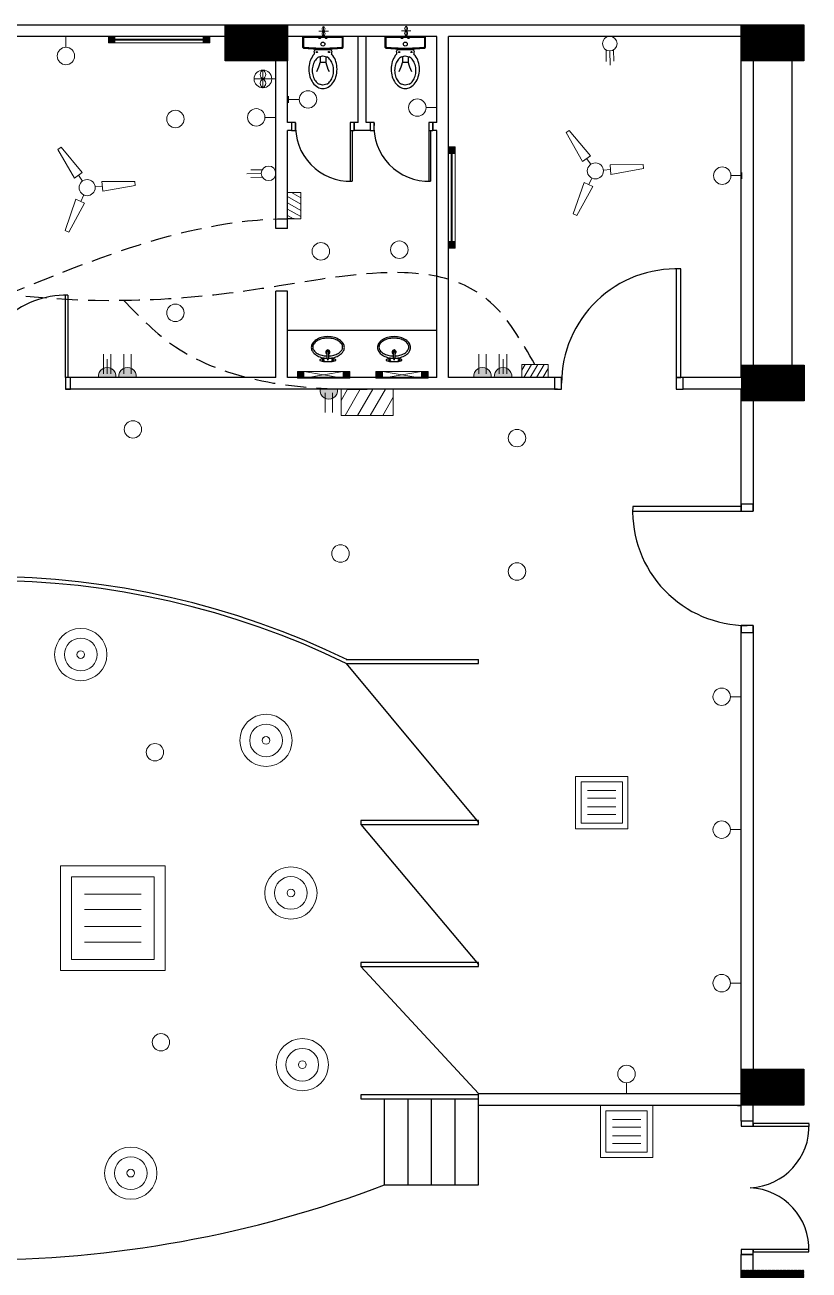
# Model space of a CAD drawing. Header units: inches. Extents: x 535 to 3103, y 2999 to 4393.
# Drawn here: x 2635.5 to 2875.3, y 4011.7 to 4392.8 of the extents above; entities that cross this region are included whole.
import ezdxf

# ---------------------------------------------------------------- set-up
doc = ezdxf.new("R2010")
doc.units = ezdxf.units.IN
doc.header["$MEASUREMENT"] = 0
doc.linetypes.add('HIDDEN', pattern=[9.525, 6.35, -3.175])
for name, color, linetype in [('ARQ-ALV', 3, 'Continuous'), ('Column', 6, 'Continuous'), ('Conduit', 11, 'Continuous'), ('Door', 130, 'Continuous'), ('Sofa Washroom', 8, 'Continuous'), ('Stage', 2, 'Continuous'), ('Stairs', 1, 'Continuous'), ('Wall', 3, 'Continuous'), ('Walls', 3, 'Continuous'), ('Washroom wall', 2, 'Continuous')]:
    doc.layers.add(name, color=color, linetype=linetype)
doc.layers.add('E. Fixture', color=6, linetype='Continuous', lineweight=20)
doc.layers.add('HATCH', color=251, linetype='Continuous', lineweight=5)
pattern_1 = [(45, (1045.01603, 21.92042), (-0.0883883476, 0.0883883476), [])]

# ---------------------------------------------------------------- blocks, each defined once
blk = doc.blocks.new('15PLAV01')
for points in [[(-12.2, 1.77, 0.142413), (-11.37, -1.08, 0.107169), (-8.62, -3.86, 0.078677), (-4.85, -5.55, 0.066056), (0.01, -6.19, 0.066056), (4.87, -5.55, 0.078677), (8.64, -3.86, 0.107169), (11.39, -1.08, 0.142413), (12.22, 1.77, 0.142413), (11.39, 4.62, 0.107169), (8.64, 7.4, 0.078677), (4.87, 9.09, 0.058254), (0.59, 9.72, 0.058254)], [(-0.57, 9.72, 0.058254), (-4.85, 9.09, 0.078677), (-8.62, 7.4, 0.107169), (-11.37, 4.62, 0.142413), (-12.2, 1.77)], [(0.54, 9.94, 0.016127), (2.42, 10.04, 0.028693), (4.14, 10.28, 0.063192), (5.65, 10.78, 0.287816), (5.85, 11.1, 0.287816), (5.65, 11.42, 0.063192), (4.14, 11.93, 0.028693), (2.42, 12.17, 0.020666), (0.01, 12.27, 0.020666), (-2.4, 12.17, 0.028693), (-4.12, 11.93, 0.063192), (-5.63, 11.42, 0.287816), (-5.83, 11.1, 0.287816)], [(-5.83, 11.1, 0.287816), (-5.63, 10.78, 0.063192), (-4.12, 10.28, 0.028693), (-2.4, 10.04, 0.016127), (-0.52, 9.94, 0.016127)], [(-10.92, 1.51, 0.152986), (-10.2, -0.8, 0.106898), (-7.69, -3.14, 0.074008), (-4.31, -4.53, 0.060597), (0.12, -5.07, 0.060597), (4.54, -4.53, 0.074008), (7.92, -3.14, 0.106898), (10.43, -0.8, 0.152986), (11.16, 1.51, 0.152986), (10.43, 3.83, 0.106898), (7.92, 6.16, 0.074008), (4.54, 7.55, 0.05164), (0.77, 8.08, 0.05164)], [(-0.76, 8.07, 0.048749), (-4.31, 7.55, 0.074008), (-7.69, 6.16, 0.106898), (-10.2, 3.83, 0.152986), (-10.92, 1.51)]]:
    blk.add_lwpolyline(points, format="xyb")
blk.add_lwpolyline([(0.01, 10.84, 0.272053), (-0.21, 10.72, 0.070491), (-0.54, 9.86, 0.032887), (-0.7, 8.86, 0.023829), (-0.77, 7.47, 0.023829), (-0.7, 6.09, 0.032887), (-0.54, 5.09, 0.070491), (-0.21, 4.23, 0.272053), (0.01, 4.1, 0.272053), (0.23, 4.23, 0.070491), (0.56, 5.09, 0.032887), (0.72, 6.09, 0.023829), (0.79, 7.47, 0.023829), (0.72, 8.86, 0.032887), (0.56, 9.86, 0.070491), (0.23, 10.72, 0.272053)], format="xyb", close=True)
for centre in [(-3.57, 11.12), (3.25, 11.12)]:
    blk.add_circle(centre, 0.583)
for radius, start, end in [(1.51, 119.12506, 60.33404), (1.3, 123.61277, 55.736)]:
    blk.add_arc((0, 5.14), radius, start, end)
blk = doc.blocks.new('S')
at = {"layer": 'E. Fixture'}
for p, q in [((27102.47, -3564.52), (27101.37, -3580.67)), ((27104.44, -3564.49), (27102.47, -3564.52)), ((27104.44, -3564.49), (27106.12, -3580.63)), ((27106.12, -3580.63), (27101.37, -3580.67)), ((27103.45, -3584.14), (27103.45, -3580.66)), ((27082.54, -3599.02), (27095.82, -3589.69)), ((27095.82, -3589.69), (27098.17, -3593.81)), ((27100.04, -3590.05), (27097.02, -3591.79)), ((27106.86, -3590.05), (27109.88, -3591.79)), ((27111.08, -3589.69), (27108.73, -3593.81)), ((27124.36, -3599.02), (27111.08, -3589.69)), ((27083.52, -3600.72), (27098.17, -3593.81)), ((27123.38, -3600.72), (27108.73, -3593.81)), ((27082.54, -3599.02), (27083.52, -3600.72)), ((27124.36, -3599.02), (27123.38, -3600.72))]:
    blk.add_line(p, q, dxfattribs=at)
blk.add_circle((27103.45, -3588.08), 3.94, dxfattribs=at)
blk = doc.blocks.new('tu')
at = {"layer": 'E. Fixture'}
for p, q in [((27121.06, -3634.35), (27118.26, -3634.35)), ((27133.2, -3634.35), (27121.2, -3634.35)), ((27127.2, -3640.35), (27127.2, -3628.35))]:
    blk.add_line(p, q, dxfattribs=at)
blk.add_circle((27127.2, -3634.35), 6, dxfattribs=at)
for centre, start, end in [((27128.7, -3631.35), 116.56402, 243.43598), ((27128.7, -3637.35), 116.56402, 243.43598), ((27125.7, -3631.35), 296.56402, 63.43598), ((27125.7, -3637.35), 296.56402, 63.43598)]:
    blk.add_arc(centre, 3.35, start, end, dxfattribs=at)
blk = doc.blocks.new('14')
at = {"layer": 'E. Fixture'}
for p, q in [((26234, -3909.1), (26234, -3891.1)), ((26225, -3900.1), (26243, -3900.1))]:
    blk.add_line(p, q, dxfattribs=at)
for centre, start, end in [((26229.5, -3902.4), 26.564, 153.436), ((26229.5, -3897.9), 206.564, 333.436), ((26238.5, -3902.4), 26.564, 153.436), ((26238.5, -3897.9), 206.564, 333.436)]:
    blk.add_arc(centre, 5.03, start, end, dxfattribs=at)
blk = doc.blocks.new('oo')
at = {"layer": 'E. Fixture', "lineweight": 15}
for p, q in [((755.23, 589.1), (809.18, 589.1)), ((755.23, 589.03), (809.18, 589.03)), ((755.23, 588.97), (809.18, 588.97)), ((755.23, 588.9), (809.18, 588.9)), ((755.23, 588.77), (809.18, 588.77)), ((755.23, 588.63), (809.18, 588.63)), ((755.23, 588.57), (809.18, 588.57)), ((755.23, 588.5), (809.18, 588.5)), ((755.23, 588.43), (809.18, 588.43)), ((755.23, 588.43), (809.18, 588.43))]:
    blk.add_line(p, q, dxfattribs=at)
at = {"layer": 'E. Fixture', "color": 5, "lineweight": 15}
blk.add_lwpolyline([(751.23, 590.77), (813.18, 590.77), (813.18, 586.76), (751.23, 586.76), (751.23, 590.77)], dxfattribs=at)
at = {"layer": 'HATCH', "lineweight": 15}
for points in [[(751.23, 590.77), (755.23, 590.77), (755.23, 586.76), (751.23, 586.76)], [(751.56, 590.43), (754.89, 590.43), (754.89, 587.1), (751.56, 587.1)], [(751.89, 590.1), (754.56, 590.1), (754.56, 587.43), (751.89, 587.43)], [(752.23, 589.77), (754.23, 589.77), (754.23, 587.76), (752.23, 587.76)], [(752.56, 589.43), (753.89, 589.43), (753.89, 588.1), (752.56, 588.1)], [(752.89, 589.1), (753.56, 589.1), (753.56, 588.43), (752.89, 588.43)], [(813.18, 590.77), (809.18, 590.77), (809.18, 586.76), (813.18, 586.76)], [(812.85, 590.43), (809.51, 590.43), (809.51, 587.1), (812.85, 587.1)], [(812.52, 590.1), (809.85, 590.1), (809.85, 587.43), (812.52, 587.43)], [(812.18, 589.77), (810.18, 589.77), (810.18, 587.76), (812.18, 587.76)], [(811.85, 589.43), (810.52, 589.43), (810.52, 588.1), (811.85, 588.1)], [(811.52, 589.1), (810.85, 589.1), (810.85, 588.43), (811.52, 588.43)]]:
    blk.add_lwpolyline(points, close=True, dxfattribs=at)
blk = doc.blocks.new('05')
at = {"layer": 'E. Fixture'}
blk.add_hatch(color=256, dxfattribs=at).paths.add_polyline_path([(27124.32, -3822.56), (27124.32, -3814.56, 1.138442)])
for p, q in [((27122.65, -3816.83), (27113.67, -3816.83)), ((27122.65, -3818.56), (27115.97, -3818.56)), ((27124.32, -3822.56), (27124.32, -3814.56)), ((27122.65, -3820.28), (27113.67, -3820.28))]:
    blk.add_line(p, q, dxfattribs=at)
blk.add_arc((27123.8, -3818.56), 4.03, 82.5917, 277.4083, dxfattribs=at)
blk = doc.blocks.new('10')
at = {"layer": 'E. Fixture'}
blk.add_hatch(color=256, dxfattribs=at).paths.add_polyline_path([(27132.13, -3831.38), (27132.13, -3823.38, 1.138442)])
for p, q in [((27132.13, -3831.38), (27132.13, -3823.38)), ((27130.46, -3825.65), (27121.48, -3825.65)), ((27130.46, -3829.1), (27121.48, -3829.1))]:
    blk.add_line(p, q, dxfattribs=at)
blk.add_arc((27131.61, -3827.38), 4.03, 82.5917, 277.4083, dxfattribs=at)
blk = doc.blocks.new('69582')
at = {"layer": 'HATCH'}
for p, q in [((1428.68, -3959.17), (1452.68, -3959.17)), ((1428.68, -3983.17), (1428.68, -3959.17)), ((1452.68, -3959.17), (1452.68, -3983.17)), ((1431.18, -3961.67), (1450.18, -3961.67)), ((1431.18, -3980.67), (1431.18, -3961.67)), ((1450.18, -3961.67), (1450.18, -3980.67)), ((1450.18, -3980.67), (1431.18, -3980.67)), ((1452.68, -3983.17), (1428.68, -3983.17))]:
    blk.add_line(p, q, dxfattribs=at)
blk = doc.blocks.new('L4')
at = {"layer": 'E. Fixture'}
for radius in [8, 8, 5, 1.17]:
    blk.add_circle((39232.56, 28184.17), radius, dxfattribs=at)

msp = doc.modelspace()

# ---------------------------------------------------------------- hatches: boundary and pattern name
at = {"layer": 'Column'}
h = msp.add_hatch(dxfattribs=at)
h.set_pattern_fill('ANSI31', color=256)
h.set_pattern_definition(pattern_1)
h.paths.add_polyline_path([(2385.03, 4381.82), (2385.03, 4392.81), (2365.87, 4392.81), (2365.87, 4381.82)])
h.paths.add_polyline_path([(2385.03, 4277.36), (2385.03, 4288.35), (2365.87, 4288.35), (2365.87, 4277.36)])
h.paths.add_polyline_path([(2854.61, 4392.81), (2854.61, 4389.3), (2854.62, 4389.3), (2854.62, 4381.82), (2873.76, 4381.82), (2873.76, 4392.81)])
h.paths.add_polyline_path([(2854.74, 4288.71), (2854.74, 4277.72), (2873.89, 4277.72), (2873.89, 4288.71)])
h.paths.add_polyline_path([(2854.64, 4011.67), (2854.64, 4000.69), (2873.79, 4000.69), (2873.79, 4011.67)])
h.paths.add_polyline_path([(2854.62, 4073.15), (2854.62, 4062.16), (2873.77, 4062.16), (2873.77, 4073.15)])
h.paths.add_polyline_path([(2873.94, 3759.5), (2854.79, 3759.5), (2854.79, 3748.52), (2873.94, 3748.52)])
h.paths.add_polyline_path([(2873.76, 3558.15), (2854.62, 3558.15), (2854.62, 3550.74), (2854.6, 3547.16), (2873.76, 3547.16)])
h.paths.add_polyline_path([(2792.75, 3557.97), (2773.59, 3557.97), (2773.59, 3546.99), (2792.75, 3546.99)])
h.paths.add_polyline_path([(2694.18, 3557.97), (2675.03, 3557.97), (2675.03, 3546.99), (2694.18, 3546.99)])
h.paths.add_polyline_path([(2564.59, 3557.97), (2545.44, 3557.97), (2545.44, 3546.99), (2564.59, 3546.99)])
h.paths.add_polyline_path([(2466.2, 3547.14), (2466.2, 3550.74), (2466.25, 3558.13), (2447.09, 3558.13), (2447.09, 3547.14)])
h.paths.add_polyline_path([(2385.03, 3546.99), (2385.03, 3557.97), (2365.87, 3557.97), (2365.87, 3546.99)])
h.paths.add_polyline_path([(2365.94, 3748.52), (2385.04, 3748.52), (2385.04, 3759.5), (2365.94, 3759.5)])
h.paths.add_polyline_path([(2365.9, 4000.69), (2385.04, 4000.69), (2385.04, 4011.67), (2375.47, 4011.67), (2365.9, 4011.66)])
h.paths.add_polyline_path([(2385.03, 4062.16), (2385.03, 4073.15), (2365.88, 4073.15), (2365.88, 4062.16)])
h = msp.add_hatch(dxfattribs=at)
h.set_pattern_fill('ANSI31', color=256)
h.set_pattern_definition(pattern_1)
h.paths.add_polyline_path([(2543.01, 4392.81), (2523.86, 4392.81), (2523.86, 4381.82), (2543.01, 4381.82)])
h.paths.add_polyline_path([(2715.83, 4392.81), (2696.67, 4392.81), (2696.67, 4381.82), (2715.83, 4381.82)])
at = {"layer": 'E. Fixture', "lineweight": 5}
h = msp.add_hatch(dxfattribs=at)
h.set_pattern_fill('ANSI31', color=256, scale=13.334456, angle=105, style=0)
h.set_pattern_definition([(150, (-999.317, -31082.2761), (-0.8334035, -1.44349721), [])])
h.paths.add_polyline_path([(2719.83, 4333.5), (2719.83, 4341.5), (2715.83, 4341.5), (2715.83, 4333.5)])
h = msp.add_hatch(dxfattribs=at)
h.set_pattern_fill('ANSI31', color=256, scale=13.334456, angle=15, style=0)
h.set_pattern_definition([(60, (-32628.2761, 8004.0426), (-1.44349721, 0.8334035), [])])
h.paths.add_polyline_path([(2787.5, 4284.9), (2795.5, 4284.9), (2795.5, 4288.9), (2787.5, 4288.9)])
h = msp.add_hatch(dxfattribs=at)
h.set_pattern_fill('ANSI31', color=256, scale=26.668912, angle=15, style=0)
h.set_pattern_definition([(60, (-68099.3964, 11711.5872), (-2.88699442, 1.666807), [])])
h.paths.add_polyline_path([(2732.16, 4273.3), (2748.16, 4273.3), (2748.16, 4281.3), (2732.16, 4281.3)])

# ---------------------------------------------------------------- linework, layer by layer
at = {"layer": 'ARQ-ALV'}
msp.add_line((2836.82, 4281.3), (2836.82, 4284.9), dxfattribs=at)
at = {"layer": 'Column'}
for points in [[(2696.67, 4392.81), (2715.83, 4392.81), (2715.83, 4381.82), (2696.67, 4381.82)], [(2854.61, 4392.81), (2873.76, 4392.81), (2873.76, 4381.82), (2854.61, 4381.82)], [(2854.74, 4288.71), (2873.89, 4288.71), (2873.89, 4277.72), (2854.74, 4277.72)], [(2854.62, 4073.15), (2873.77, 4073.15), (2873.77, 4062.16), (2854.62, 4062.16)]]:
    msp.add_lwpolyline(points, close=True, dxfattribs=at)
at = {"layer": 'Conduit', "linetype": 'HIDDEN'}
for points in [[(2791.5, 4288.9), (2777.91, 4307.89), (2702.73, 4311.3), (2565.73, 4325.14), (2454.44, 4374.57)], [(2585, 4292.9), (2620.71, 4306.53), (2715.83, 4333.5), (2717.83, 4333.5)], [(2665.74, 4308.41), (2680.04, 4295.29), (2735.16, 4281.3), (2740.16, 4281.3)]]:
    msp.add_spline(points, degree=3, dxfattribs=at)
at = {"layer": 'Door'}
for p, q in [((2734.98, 4360.46), (2734.98, 4344.93)), ((2735.53, 4360.41), (2735.53, 4344.94)), ((2758.98, 4360.46), (2758.98, 4344.93)), ((2759.53, 4360.41), (2759.53, 4344.94))]:
    msp.add_line(p, q, dxfattribs=at)
for points in [[(2718.27, 4362.94), (2717.03, 4362.94), (2717.03, 4360.5), (2718.27, 4360.5)], [(2736.23, 4362.9), (2734.98, 4362.9), (2734.98, 4360.46), (2736.23, 4360.46)], [(2742.27, 4362.94), (2741.03, 4362.94), (2741.03, 4360.5), (2742.27, 4360.5)], [(2760.23, 4362.9), (2758.98, 4362.9), (2758.98, 4360.46), (2760.23, 4360.46)], [(2649.39, 4284.88), (2647.87, 4284.88), (2647.87, 4281.28), (2649.39, 4281.28)], [(2799.64, 4284.9), (2797.49, 4284.9), (2797.49, 4281.3), (2799.64, 4281.3)], [(2836.82, 4284.9), (2834.68, 4284.9), (2834.68, 4281.3), (2836.82, 4281.3)], [(2854.61, 4246.15), (2854.61, 4244.01), (2858.22, 4244.01), (2858.22, 4246.15)], [(2854.61, 4208.97), (2854.61, 4206.82), (2858.22, 4206.82), (2858.22, 4208.97)], [(2858.22, 4055.77), (2858.22, 4057.3), (2854.62, 4057.3), (2854.62, 4055.77)], [(2854.62, 4057.3), (2854.62, 4055.77), (2858.22, 4055.77), (2858.22, 4057.3)], [(2858.22, 4016.48), (2858.22, 4018.01), (2854.62, 4018.01), (2854.62, 4016.48)], [(2854.62, 4018.01), (2854.62, 4016.48), (2858.22, 4016.48), (2858.22, 4018.01)]]:
    msp.add_lwpolyline(points, close=True, dxfattribs=at)
for points in [[(2834.68, 4318.14), (2834.68, 4284.9), (2836.1, 4284.9), (2836.1, 4318.11)], [(2648.63, 4310.07), (2648.63, 4284.88), (2647.87, 4284.88), (2647.87, 4310.08)], [(2821.37, 4244.01), (2854.61, 4244.01), (2854.61, 4245.43), (2821.4, 4245.43)], [(2875.33, 4056.5), (2858.22, 4056.5), (2858.22, 4055.77), (2875.35, 4055.77)], [(2875.3, 4018.01), (2858.22, 4018.01), (2858.22, 4017.28), (2875.29, 4017.28)]]:
    msp.add_lwpolyline(points, dxfattribs=at)
for centre, radius, start, end in [((2734.98, 4361.68), 16.75, 175.9618, 271.893), ((2758.98, 4361.68), 16.75, 175.9618, 271.893), ((2834.68, 4283.1), 35.04, 87.6709, 180), ((2647.87, 4283.08), 27, 88.3842, 180), ((2856.41, 4244.01), 35.04, 177.6709, 270), ((2856.42, 4055.77), 18.93, 272.8693, 2.189), ((2856.42, 4018.01), 18.88, 357.8055, 87.1235)]:
    msp.add_arc(centre, radius, start, end, dxfattribs=at)
at = {"layer": 'E. Fixture', "lineweight": 5}
for p, q in [((2649.01, 4389.3), (2646.99, 4389.3)), ((2648, 4385.96), (2648, 4389.3)), ((2813.25, 4385.12), (2813.31, 4381.63)), ((2814.4, 4384.84), (2814.49, 4380.44)), ((2815.55, 4385.16), (2815.61, 4381.67)), ((2716.06, 4371.01), (2716.06, 4368.99)), ((2719.39, 4370), (2716.06, 4370)), ((2761.5, 4366.49), (2761.5, 4368.51)), ((2708.89, 4364.5), (2712.23, 4364.5)), ((2712.23, 4363.49), (2712.23, 4365.51)), ((2758.17, 4367.5), (2761.5, 4367.5)), ((2707.77, 4347.33), (2703.37, 4347.25)), ((2708.05, 4348.49), (2704.56, 4348.42)), ((2708.09, 4346.19), (2704.6, 4346.12)), ((2851.45, 4346.67), (2854.78, 4346.67)), ((2854.78, 4345.66), (2854.78, 4347.68)), ((2720.83, 4284.73), (2732.83, 4286.73)), ((2720.83, 4286.73), (2732.83, 4284.73)), ((2744.83, 4284.73), (2756.83, 4286.73)), ((2744.83, 4286.73), (2756.83, 4284.73)), ((2851.28, 4187.17), (2854.62, 4187.17)), ((2854.62, 4188.18), (2854.62, 4186.16)), ((2807.58, 4158.43), (2816.25, 4158.43)), ((2807.58, 4158.43), (2816.25, 4158.43)), ((2807.58, 4156.11), (2816.25, 4156.11)), ((2807.58, 4156.11), (2816.25, 4156.11)), ((2807.58, 4153.49), (2816.25, 4153.49)), ((2807.58, 4153.49), (2816.25, 4153.49)), ((2807.58, 4151.12), (2816.25, 4151.12)), ((2807.58, 4151.12), (2816.25, 4151.12)), ((2854.62, 4147.51), (2854.62, 4145.49)), ((2851.28, 4146.5), (2854.62, 4146.5)), ((2653.67, 4126.71), (2671.01, 4126.71)), ((2653.67, 4126.71), (2671.01, 4126.71)), ((2653.67, 4122.06), (2671.01, 4122.06)), ((2653.67, 4122.06), (2671.01, 4122.06)), ((2653.67, 4116.83), (2671.01, 4116.83)), ((2653.67, 4116.83), (2671.01, 4116.83)), ((2653.67, 4112.08), (2671.01, 4112.08)), ((2653.67, 4112.08), (2671.01, 4112.08)), ((2851.28, 4099.5), (2854.62, 4099.5)), ((2854.62, 4100.51), (2854.62, 4098.49)), ((2819.5, 4069.03), (2819.5, 4065.7)), ((2818.49, 4065.7), (2820.51, 4065.7)), ((2815.19, 4057.75), (2823.86, 4057.75)), ((2815.19, 4057.75), (2823.86, 4057.75)), ((2815.19, 4055.43), (2823.86, 4055.43)), ((2815.19, 4055.43), (2823.86, 4055.43)), ((2815.19, 4052.81), (2823.86, 4052.81)), ((2815.19, 4052.81), (2823.86, 4052.81)), ((2815.19, 4050.44), (2823.86, 4050.44)), ((2815.19, 4050.44), (2823.86, 4050.44))]:
    msp.add_line(p, q, dxfattribs=at)
for points in [[(2715.83, 4333.5), (2715.83, 4341.5), (2719.83, 4341.5), (2719.83, 4333.5)], [(2787.5, 4288.9), (2795.5, 4288.9), (2795.5, 4284.9), (2787.5, 4284.9)], [(2732.16, 4281.3), (2748.16, 4281.3), (2748.16, 4273.3), (2732.16, 4273.3)]]:
    msp.add_lwpolyline(points, close=True, dxfattribs=at)
at = {"layer": 'E. Fixture', "color": 252, "lineweight": 5}
for points in [[(2718.83, 4286.73), (2720.83, 4286.73), (2720.83, 4284.73), (2718.83, 4284.73)], [(2719, 4286.56), (2720.67, 4286.56), (2720.67, 4284.9), (2719, 4284.9)], [(2719.17, 4286.4), (2720.5, 4286.4), (2720.5, 4285.06), (2719.17, 4285.06)], [(2719.33, 4286.23), (2720.33, 4286.23), (2720.33, 4285.23), (2719.33, 4285.23)], [(2719.5, 4286.06), (2720.17, 4286.06), (2720.17, 4285.4), (2719.5, 4285.4)], [(2719.67, 4285.9), (2720, 4285.9), (2720, 4285.56), (2719.67, 4285.56)], [(2734.83, 4286.73), (2732.83, 4286.73), (2732.83, 4284.73), (2734.83, 4284.73)], [(2734.67, 4286.56), (2733, 4286.56), (2733, 4284.9), (2734.67, 4284.9)], [(2734.5, 4286.4), (2733.17, 4286.4), (2733.17, 4285.06), (2734.5, 4285.06)], [(2734.33, 4286.23), (2733.33, 4286.23), (2733.33, 4285.23), (2734.33, 4285.23)], [(2734.17, 4286.06), (2733.5, 4286.06), (2733.5, 4285.4), (2734.17, 4285.4)], [(2734, 4285.9), (2733.67, 4285.9), (2733.67, 4285.56), (2734, 4285.56)], [(2742.83, 4286.73), (2744.83, 4286.73), (2744.83, 4284.73), (2742.83, 4284.73)], [(2743, 4286.56), (2744.67, 4286.56), (2744.67, 4284.9), (2743, 4284.9)], [(2743.17, 4286.4), (2744.5, 4286.4), (2744.5, 4285.06), (2743.17, 4285.06)], [(2743.33, 4286.23), (2744.33, 4286.23), (2744.33, 4285.23), (2743.33, 4285.23)], [(2743.5, 4286.06), (2744.17, 4286.06), (2744.17, 4285.4), (2743.5, 4285.4)], [(2743.67, 4285.9), (2744, 4285.9), (2744, 4285.56), (2743.67, 4285.56)], [(2758.83, 4286.73), (2756.83, 4286.73), (2756.83, 4284.73), (2758.83, 4284.73)], [(2758.67, 4286.56), (2757, 4286.56), (2757, 4284.9), (2758.67, 4284.9)], [(2758.5, 4286.4), (2757.17, 4286.4), (2757.17, 4285.06), (2758.5, 4285.06)], [(2758.33, 4286.23), (2757.33, 4286.23), (2757.33, 4285.23), (2758.33, 4285.23)], [(2758.17, 4286.06), (2757.5, 4286.06), (2757.5, 4285.4), (2758.17, 4285.4)], [(2758, 4285.9), (2757.67, 4285.9), (2757.67, 4285.56), (2758, 4285.56)]]:
    msp.add_lwpolyline(points, close=True, dxfattribs=at)
for points in [[(2718.83, 4286.73), (2734.83, 4286.73), (2734.83, 4284.73), (2718.83, 4284.73), (2718.83, 4286.73)], [(2742.83, 4286.73), (2758.83, 4286.73), (2758.83, 4284.73), (2742.83, 4284.73), (2742.83, 4286.73)]]:
    msp.add_lwpolyline(points, dxfattribs=at)
at = {"layer": 'E. Fixture', "lineweight": 5}
for centre, radius in [((2814.36, 4387.07), 2.23), ((2648, 4383.3), 2.67), ((2722.06, 4370), 2.67), ((2755.5, 4367.5), 2.67), ((2681.5, 4364), 2.67), ((2706.23, 4364.5), 2.67), ((2710, 4347.37), 2.23), ((2848.78, 4346.67), 2.67), ((2726, 4323.5), 2.67), ((2750, 4324), 2.67), ((2681.5, 4304.67), 2.67), ((2668.5, 4269), 2.67), ((2786, 4266.33), 2.67), ((2732, 4231), 2.67), ((2786, 4225.5), 2.67), ((2848.62, 4187.17), 2.67), ((2675.23, 4170.19), 2.67), ((2848.62, 4146.5), 2.67), ((2848.62, 4099.5), 2.67), ((2677.07, 4081.42), 2.67), ((2819.5, 4071.7), 2.67)]:
    msp.add_circle(centre, radius, dxfattribs=at)
at = {"layer": 'Sofa Washroom'}
for p, q in [((2720.51, 4389.3), (2725.35, 4389.3)), ((2720.51, 4385.91), (2720.51, 4389.3)), ((2720.76, 4389.04), (2725.2, 4389.04)), ((2720.76, 4386.09), (2720.76, 4389.04)), ((2721.11, 4389.3), (2721.11, 4389.04)), ((2721.59, 4389.3), (2721.59, 4389.04)), ((2723.99, 4389.3), (2723.99, 4389.04)), ((2724.47, 4389.3), (2724.47, 4389.04)), ((2725.2, 4389.04), (2725.4, 4388.7)), ((2725.35, 4389.3), (2725.56, 4388.95)), ((2725.4, 4388.7), (2725.84, 4388.7)), ((2725.56, 4388.95), (2725.69, 4388.95)), ((2725.69, 4388.95), (2725.9, 4389.3)), ((2725.84, 4388.7), (2726.05, 4389.04)), ((2725.9, 4389.3), (2727.36, 4389.3)), ((2726.05, 4389.04), (2727.21, 4389.04)), ((2727.21, 4389.04), (2727.41, 4388.7)), ((2727.36, 4389.3), (2727.57, 4388.95)), ((2727.41, 4388.7), (2727.85, 4388.7)), ((2727.57, 4388.95), (2727.69, 4388.95)), ((2727.69, 4388.95), (2727.9, 4389.3)), ((2727.85, 4388.7), (2728.06, 4389.04)), ((2727.9, 4389.3), (2732.75, 4389.3)), ((2728.06, 4389.04), (2732.49, 4389.04)), ((2728.79, 4389.3), (2728.79, 4389.04)), ((2729.27, 4389.3), (2729.27, 4389.04)), ((2731.67, 4389.3), (2731.67, 4389.04)), ((2732.15, 4389.3), (2732.15, 4389.04)), ((2732.49, 4389.04), (2732.49, 4386.09)), ((2732.75, 4389.3), (2732.75, 4385.91)), ((2745.71, 4389.3), (2750.55, 4389.3)), ((2745.71, 4385.91), (2745.71, 4389.3)), ((2745.96, 4389.04), (2750.4, 4389.04)), ((2745.96, 4386.09), (2745.96, 4389.04)), ((2746.31, 4389.3), (2746.31, 4389.04)), ((2746.79, 4389.3), (2746.79, 4389.04)), ((2749.19, 4389.3), (2749.19, 4389.04)), ((2749.67, 4389.3), (2749.67, 4389.04)), ((2750.4, 4389.04), (2750.6, 4388.7)), ((2750.55, 4389.3), (2750.76, 4388.95)), ((2750.6, 4388.7), (2751.04, 4388.7)), ((2750.76, 4388.95), (2750.89, 4388.95)), ((2750.89, 4388.95), (2751.1, 4389.3)), ((2751.04, 4388.7), (2751.25, 4389.04)), ((2751.1, 4389.3), (2752.56, 4389.3)), ((2751.25, 4389.04), (2752.41, 4389.04)), ((2752.41, 4389.04), (2752.61, 4388.7)), ((2752.56, 4389.3), (2752.77, 4388.95)), ((2752.61, 4388.7), (2753.05, 4388.7)), ((2752.77, 4388.95), (2752.89, 4388.95)), ((2752.89, 4388.95), (2753.1, 4389.3)), ((2753.05, 4388.7), (2753.26, 4389.04)), ((2753.1, 4389.3), (2757.95, 4389.3)), ((2753.26, 4389.04), (2757.69, 4389.04)), ((2753.99, 4389.3), (2753.99, 4389.04)), ((2754.47, 4389.3), (2754.47, 4389.04)), ((2756.87, 4389.3), (2756.87, 4389.04)), ((2757.35, 4389.3), (2757.35, 4389.04)), ((2757.69, 4389.04), (2757.69, 4386.09)), ((2757.95, 4389.3), (2757.95, 4385.91)), ((2729.07, 4385.13), (2724.18, 4385.13)), ((2725.43, 4383.04), (2726.62, 4383.36)), ((2725.74, 4383.12), (2725.74, 4381.34)), ((2726.63, 4385.46), (2725.98, 4385.46)), ((2725.98, 4385.46), (2725.98, 4385.41)), ((2725.98, 4385.41), (2726.63, 4385.41)), ((2726.03, 4385.12), (2726.03, 4385.41)), ((2726.62, 4383.36), (2727.81, 4383.04)), ((2727.27, 4385.46), (2726.63, 4385.46)), ((2726.63, 4385.41), (2727.27, 4385.41)), ((2727.22, 4385.12), (2727.22, 4385.41)), ((2727.27, 4385.41), (2727.27, 4385.46)), ((2727.52, 4383.12), (2727.52, 4381.34)), ((2754.27, 4385.13), (2749.38, 4385.13)), ((2750.63, 4383.04), (2751.82, 4383.36)), ((2750.94, 4383.12), (2750.94, 4381.34)), ((2751.83, 4385.46), (2751.18, 4385.46)), ((2751.18, 4385.46), (2751.18, 4385.41)), ((2751.18, 4385.41), (2751.83, 4385.41)), ((2751.23, 4385.12), (2751.23, 4385.41)), ((2751.82, 4383.36), (2753.01, 4383.04)), ((2752.47, 4385.46), (2751.83, 4385.46)), ((2751.83, 4385.41), (2752.47, 4385.41)), ((2752.42, 4385.12), (2752.42, 4385.41)), ((2752.47, 4385.41), (2752.47, 4385.46)), ((2752.72, 4383.12), (2752.72, 4381.34)), ((2727.52, 4381.34), (2725.74, 4381.34)), ((2752.72, 4381.34), (2750.94, 4381.34)), ((2726.62, 4374.35), (2725.43, 4374.67)), ((2727.81, 4374.67), (2726.62, 4374.35)), ((2751.82, 4374.35), (2750.63, 4374.67)), ((2753.01, 4374.67), (2751.82, 4374.35)), ((2761.43, 4299.3), (2715.83, 4299.3))]:
    msp.add_line(p, q, dxfattribs=at)
for centre, radius in [((2726.63, 4386.94), 0.601), ((2751.83, 4386.94), 0.601), ((2724.75, 4384.51), 0.195), ((2728.51, 4384.51), 0.195), ((2749.95, 4384.51), 0.195), ((2753.71, 4384.51), 0.195)]:
    msp.add_circle(centre, radius, dxfattribs=at)
for centre, radius, start, end in [((2720.69, 4385.91), 0.186, 180, 264.8804), ((2726.64, 4452.3), 66.84, 264.8804, 269.9876), ((2720.9, 4386.09), 0.132, 180, 265.0402), ((2726.64, 4452.3), 66.59, 265.0402, 269.9876), ((2728.49, 4379.79), 6.1, 143.6955, 163.0739), ((2727.35, 4380.63), 4.69, 135.6181, 143.6955), ((2724.63, 4384.61), 0.684, 130.5049, 168.4292), ((2721.56, 4384.2), 2.46, 353.0584, 12.653), ((2727.2, 4379.95), 3.56, 119.7873, 144.1094), ((2726.61, 4452.3), 66.59, 270.0124, 274.9598), ((2726.61, 4452.3), 66.84, 270.0124, 275.1196), ((2726.04, 4379.95), 3.56, 35.8906, 60.2127), ((2728.63, 4384.61), 0.684, 11.5708, 49.4951), ((2731.7, 4384.2), 2.46, 167.347, 186.9416), ((2725.91, 4380.63), 4.69, 36.3045, 44.3819), ((2724.77, 4379.79), 6.1, 16.9261, 36.3045), ((2732.36, 4386.09), 0.132, 274.9598, 360), ((2732.56, 4385.91), 0.186, 275.1196, 0), ((2745.89, 4385.91), 0.186, 180, 264.8804), ((2751.84, 4452.3), 66.84, 264.8804, 269.9876), ((2746.1, 4386.09), 0.132, 180, 265.0402), ((2751.84, 4452.3), 66.59, 265.0402, 269.9876), ((2753.69, 4379.79), 6.1, 143.6955, 163.0739), ((2752.55, 4380.63), 4.69, 135.6181, 143.6955), ((2749.83, 4384.61), 0.684, 130.5049, 168.4292), ((2746.76, 4384.2), 2.46, 353.0584, 12.653), ((2752.4, 4379.95), 3.56, 119.7873, 144.1094), ((2751.81, 4452.3), 66.59, 270.0124, 274.9598), ((2751.81, 4452.3), 66.84, 270.0124, 275.1196), ((2751.24, 4379.95), 3.56, 35.8906, 60.2127), ((2753.83, 4384.61), 0.684, 11.5708, 49.4951), ((2756.9, 4384.2), 2.46, 167.347, 186.9416), ((2751.11, 4380.63), 4.69, 36.3045, 44.3819), ((2749.97, 4379.79), 6.1, 16.9261, 36.3045), ((2757.56, 4386.09), 0.132, 274.9598, 360), ((2757.76, 4385.91), 0.186, 275.1196, 0), ((2730.28, 4379.25), 7.98, 163.0739, 180), ((2730.28, 4379.25), 7.98, 180, 196.9261), ((2729.56, 4378.86), 6.2, 163.3146, 180), ((2728.11, 4379.29), 4.69, 144.1094, 163.3146), ((2717.01, 4382.92), 8.87, 330.7938, 349.7757), ((2736.25, 4382.92), 8.87, 190.2243, 209.2062), ((2725.12, 4379.29), 4.69, 16.6854, 35.8906), ((2723.68, 4378.86), 6.2, 0, 16.6854), ((2722.97, 4379.25), 7.98, 0, 16.9261), ((2722.97, 4379.25), 7.98, 343.0739, 0), ((2755.48, 4379.25), 7.98, 163.0739, 180), ((2755.48, 4379.25), 7.98, 180, 196.9261), ((2754.76, 4378.86), 6.2, 163.3146, 180), ((2753.31, 4379.29), 4.69, 144.1094, 163.3146), ((2742.21, 4382.92), 8.87, 330.7938, 349.7757), ((2761.45, 4382.92), 8.87, 190.2243, 209.2062), ((2750.32, 4379.29), 4.69, 16.6854, 35.8906), ((2748.88, 4378.86), 6.2, 0, 16.6854), ((2748.17, 4379.25), 7.98, 0, 16.9261), ((2748.17, 4379.25), 7.98, 343.0739, 0), ((2728.49, 4378.7), 6.1, 196.9261, 216.3045), ((2729.56, 4378.86), 6.2, 180, 196.6854), ((2728.11, 4378.42), 4.69, 196.6854, 215.8906), ((2727.2, 4377.76), 3.56, 215.8906, 240.2127), ((2726.04, 4377.76), 3.56, 299.7873, 324.1094), ((2725.12, 4378.42), 4.69, 324.1094, 343.3146), ((2723.68, 4378.86), 6.2, 343.3146, 0), ((2724.77, 4378.7), 6.1, 323.6955, 343.0739), ((2753.69, 4378.7), 6.1, 196.9261, 216.3045), ((2754.76, 4378.86), 6.2, 180, 196.6854), ((2753.31, 4378.42), 4.69, 196.6854, 215.8906), ((2752.4, 4377.76), 3.56, 215.8906, 240.2127), ((2751.24, 4377.76), 3.56, 299.7873, 324.1094), ((2750.32, 4378.42), 4.69, 324.1094, 343.3146), ((2748.88, 4378.86), 6.2, 343.3146, 0), ((2749.97, 4378.7), 6.1, 323.6955, 343.0739), ((2727.35, 4377.86), 4.69, 216.3045, 240.5861), ((2726.63, 4376.58), 3.22, 240.5861, 270), ((2726.63, 4376.58), 3.22, 270, 299.4139), ((2725.91, 4377.86), 4.69, 299.4139, 323.6955), ((2752.55, 4377.86), 4.69, 216.3045, 240.5861), ((2751.83, 4376.58), 3.22, 240.5861, 270), ((2751.83, 4376.58), 3.22, 270, 299.4139), ((2751.11, 4377.86), 4.69, 299.4139, 323.6955)]:
    msp.add_arc(centre, radius, start, end, dxfattribs=at)
at = {"layer": 'Stage'}
for p, q in [((2733.72, 4198.57), (2774.26, 4198.57)), ((2733.72, 4197.37), (2774.26, 4197.37))]:
    msp.add_line(p, q, dxfattribs=at)
for points in [[(2774.26, 4149.31), (2738.26, 4149.31), (2738.26, 4148.11), (2774.26, 4148.11)], [(2774.26, 4105.8), (2738.26, 4105.8), (2738.26, 4104.6), (2774.26, 4104.6)], [(2774.26, 4065.33), (2738.26, 4065.33), (2738.26, 4064.13), (2774.26, 4064.13)]]:
    msp.add_lwpolyline(points, close=True, dxfattribs=at)
for centre, radius, start, end in [((2623.54, 3971.11), 252.85, 64.0642, 115.9358), ((2623.54, 3971.04), 251.72, 64.0424, 115.9576)]:
    msp.add_arc(centre, radius, start, end, dxfattribs=at)
at = {"layer": 'Stairs', "ltscale": 3}
for p, q in [((2745.46, 4037.73), (2745.46, 4064.13)), ((2752.66, 4037.73), (2752.66, 4064.13)), ((2759.86, 4037.73), (2759.86, 4064.13)), ((2767.06, 4037.73), (2767.06, 4064.13)), ((2774.26, 4037.73), (2774.26, 4064.13)), ((2745.46, 4037.73), (2752.66, 4037.73)), ((2752.66, 4037.73), (2759.86, 4037.73)), ((2759.86, 4037.73), (2767.06, 4037.73)), ((2767.06, 4037.73), (2774.26, 4037.73))]:
    msp.add_line(p, q, dxfattribs=at)
at = {"layer": 'Wall'}
for p, q in [((2543.01, 4392.81), (2696.67, 4392.81)), ((2715.83, 4392.81), (2854.61, 4392.81)), ((2733.72, 4197.37), (2774.26, 4148.71)), ((2738.26, 4148.11), (2774.26, 4105.2)), ((2738.26, 4104.6), (2774.26, 4065.7))]:
    msp.add_line(p, q, dxfattribs=at)
at = {"layer": 'Wall', "ltscale": 3}
for p, q in [((2715.83, 4362.9), (2715.83, 4389.3)), ((2737.43, 4362.9), (2737.43, 4389.3)), ((2739.83, 4362.9), (2739.83, 4389.3)), ((2761.43, 4362.9), (2761.43, 4389.3)), ((2765.03, 4284.9), (2765.03, 4389.3)), ((2712.23, 4330.5), (2712.23, 4381.82)), ((2717.03, 4362.9), (2715.83, 4362.9)), ((2717.03, 4362.9), (2715.83, 4362.9)), ((2715.83, 4330.5), (2715.83, 4360.5)), ((2717.03, 4360.5), (2715.83, 4360.5)), ((2717.03, 4362.9), (2717.03, 4360.5)), ((2737.43, 4362.9), (2736.23, 4362.9)), ((2737.43, 4362.9), (2736.23, 4362.9)), ((2736.23, 4362.9), (2736.23, 4360.5)), ((2736.23, 4362.9), (2736.23, 4360.5)), ((2736.23, 4362.9), (2736.23, 4360.5)), ((2741.03, 4360.5), (2736.23, 4360.5)), ((2741.03, 4362.9), (2739.83, 4362.9)), ((2741.03, 4362.9), (2741.03, 4360.5)), ((2761.43, 4362.9), (2760.23, 4362.9)), ((2760.23, 4362.9), (2760.23, 4360.5)), ((2760.23, 4362.9), (2760.23, 4360.5)), ((2760.23, 4362.9), (2760.23, 4360.5)), ((2761.43, 4360.5), (2760.23, 4360.5)), ((2761.43, 4284.9), (2761.43, 4360.5)), ((2715.83, 4330.5), (2712.23, 4330.5)), ((2712.23, 4284.9), (2712.23, 4311.3)), ((2715.83, 4311.3), (2712.23, 4311.3)), ((2715.83, 4284.9), (2715.83, 4311.3)), ((2761.43, 4284.9), (2761.43, 4299.3)), ((2712.23, 4284.9), (2647.87, 4284.9)), ((2761.43, 4284.9), (2715.83, 4284.9)), ((2798.42, 4284.9), (2765.03, 4284.9)), ((2854.62, 4284.9), (2836.82, 4284.9)), ((2798.42, 4281.3), (2647.87, 4281.3)), ((2853.49, 4062.1), (2854.62, 4062.1))]:
    msp.add_line(p, q, dxfattribs=at)
for points in [[(2696.67, 4389.3), (2543.01, 4389.3)], [(2761.43, 4389.3), (2715.83, 4389.3)], [(2854.62, 4389.3), (2765.03, 4389.3)], [(2854.62, 4284.9), (2854.62, 4389.3)], [(2858.22, 4381.82), (2858.22, 4288.71)], [(2870.22, 4288.71), (2870.22, 4381.82)], [(2854.62, 4244.01), (2854.62, 4281.3), (2836.82, 4281.3)], [(2858.22, 4277.72), (2858.22, 4244.01)], [(2854.62, 4065.7), (2854.62, 4209.01)], [(2858.22, 4208.97), (2858.22, 4073.15)], [(2854.62, 4062.1), (2774.26, 4062.1), (2774.26, 4065.7), (2854.62, 4065.7)], [(2853.49, 4065.7), (2854.62, 4065.7)], [(2854.62, 4057.3), (2854.62, 4062.1)], [(2858.22, 4057.3), (2858.22, 4062.1)], [(2854.62, 3550.74), (2854.62, 4016.48)], [(2858.22, 4011.68), (2858.22, 4016.48)]]:
    msp.add_lwpolyline(points, dxfattribs=at)
at = {"layer": 'Walls'}
for p, q in [((2858.22, 4057.3), (2854.62, 4057.3)), ((2858.22, 4016.48), (2854.62, 4016.48))]:
    msp.add_line(p, q, dxfattribs=at)
at = {"layer": 'Washroom wall', "ltscale": 3}
msp.add_line((2774.26, 4197.37), (2774.26, 4198.57), dxfattribs=at)
msp.add_arc((2620.56, 4366.41), 351.61, 248.9369, 290.8064, dxfattribs=at)

# ---------------------------------------------------------------- block references
at = {"lineweight": 5, "xscale": 0.5, "yscale": 0.5, "zscale": 0.5}
msp.add_blockref('oo', (2285.4, 4093.91), dxfattribs=at)
at = {"lineweight": 5, "xscale": 0.5, "yscale": 0.5, "zscale": 0.5, "rotation": 90}
msp.add_blockref('oo', (3060.41, 3948.89), dxfattribs=at)
at = {"layer": 'E. Fixture', "lineweight": 5}
for name, p, xscale, yscale, zscale, rotation in [('14', (3363.98, 8676.71), 0.1633701471540731, 0.1633701471540731, 0.1633701471540731, 270), ('14', (3389.25, 8676.82), 0.1633701471540731, 0.1633701471540731, 0.1633701471540731, 270), ('tu', (14935.17, 2738.19), 0.4507240284477316, 0.4507240284465019, 0.4507240284477316, 180), ('S', (17228.82, -4823.96), 0.6250526276705225, 0.6250526276671735, 0.6250526276669662, 155.0800922591944), ('S', (17073.35, -4829.08), 0.6250526276705225, 0.6250526276671735, 0.6250526276669662, 155.0800922591944), ('05', (5206.56, 22369.3), 0.6667228028454701, 0.6667228028436512, 0.6667228028454701, 270), ('10', (5218.65, 22374.51), 0.6667228028454701, 0.6667228028436512, 0.6667228028454701, 270), ('10', (5327.22, 22374.51), 0.6667228028454701, 0.6667228028436512, 0.6667228028454701, 270), ('05', (5327.64, 22369.3), 0.6667228028454701, 0.6667228028436512, 0.6667228028454701, 270), ('10', (176.62, -13808.31), 0.6667228028454701, 0.6667228028436512, 0.6667228028454701, 89.99999999999999)]:
    msp.add_blockref(name, p, dxfattribs=dict(at, xscale=xscale, yscale=yscale, zscale=zscale, rotation=rotation))
for p in [(-36580.01, -23984.08), (-36523.34, -24010.36), (-36515.74, -24057.07), (-36512.24, -24109.62), (-36564.71, -24142.82)]:
    msp.add_blockref('L4', p, dxfattribs=at)
at = {"layer": 'HATCH', "lineweight": 5}
for p, xscale, yscale, zscale in [((1851.38, 6802.45), 0.6667228028454701, 0.6667228028436512, 0.6667228028454701), ((1851.38, 6802.45), 0.6667228028454701, 0.6667228028436512, 0.6667228028454701), ((741.27, 9414.74), 1.33344560569094, 1.333445605687302, 1.333445605689528), ((741.27, 9414.74), 1.33344560569094, 1.333445605687302, 1.333445605689528), ((1858.99, 6701.77), 0.6667228028454701, 0.6667228028436512, 0.6667228028454701), ((1858.99, 6701.77), 0.6667228028454701, 0.6667228028436512, 0.6667228028454701)]:
    msp.add_blockref('69582', p, dxfattribs=dict(at, xscale=xscale, yscale=yscale, zscale=zscale))
at = {"layer": 'Sofa Washroom', "xscale": 0.41472, "yscale": 0.41472, "zscale": 0.41472, "rotation": 180}
for p in [(2728.13, 4294.82), (2748.39, 4294.82)]:
    msp.add_blockref('15PLAV01', p, dxfattribs=at)

doc.saveas('drawing.dxf')
